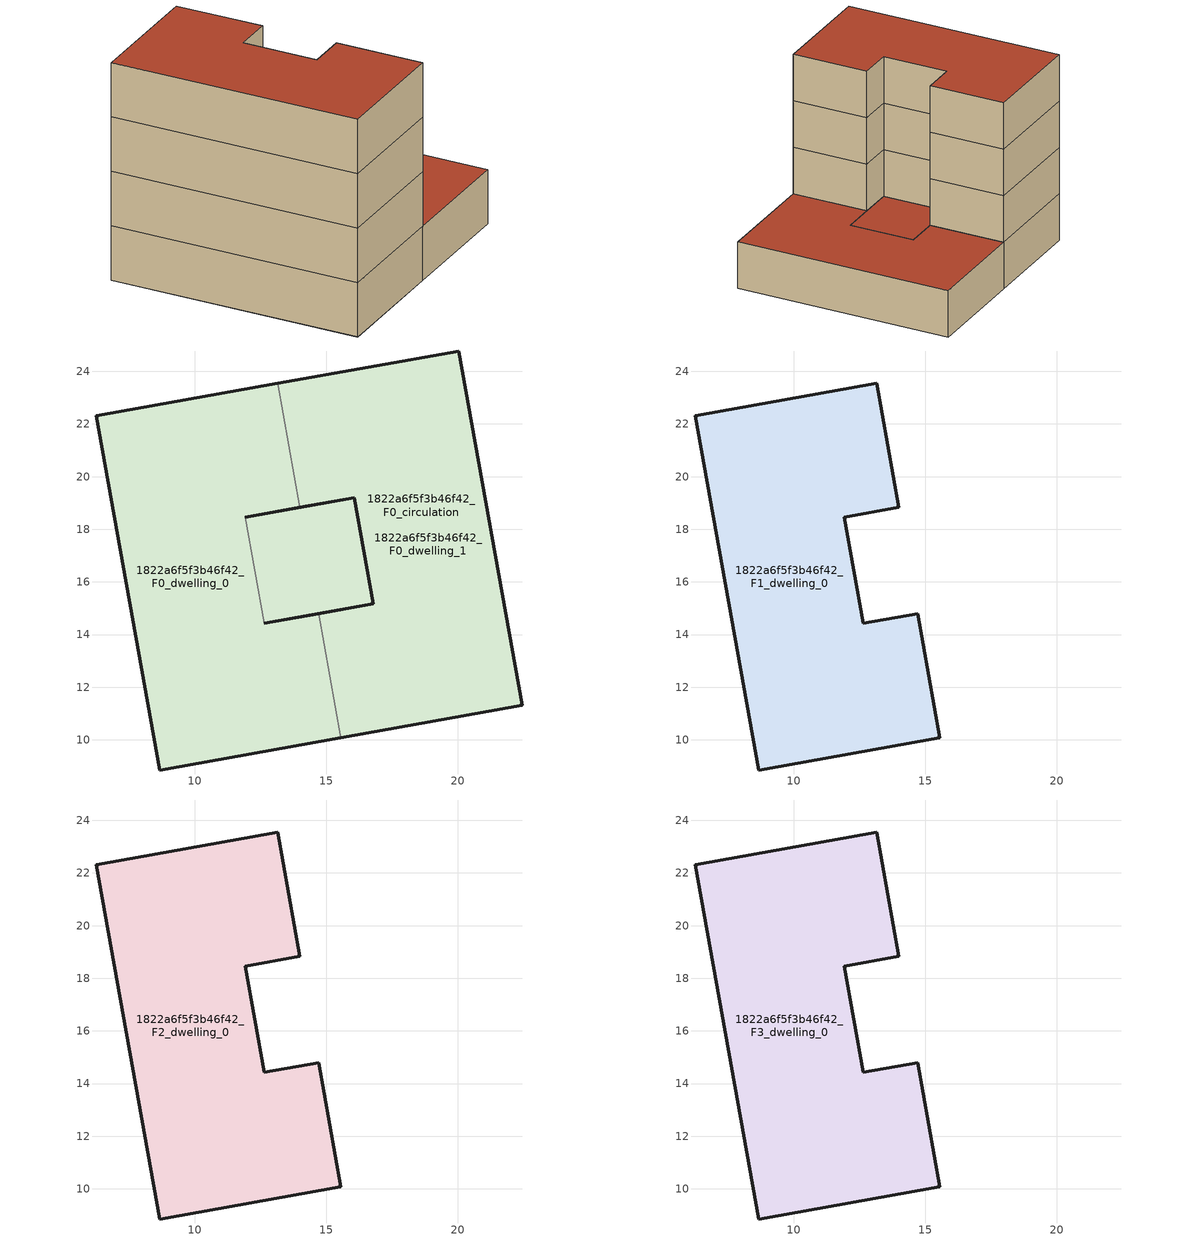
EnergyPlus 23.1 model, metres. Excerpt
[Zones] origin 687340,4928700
1822a6f5f3b46f42_F0_dwelling_0
 floor ground (EU_floor_Construction): 13.14,23.54 13.99,18.83 11.92,18.46 12.64,14.42 14.71,14.79 15.55,10.08 8.66,8.85 6.25,22.31 z0; 16.05,19.2 16.78,15.16 12.64,14.42 11.92,18.46 13.99,18.83 z0
 wall outside (EU_wall_Construction): 13.14,23.54 6.25,22.31 8.66,8.85 15.55,10.08 / 14.71,14.79 12.64,14.42 / 11.92,18.46 13.99,18.83 z0:3
 wall to 1822a6f5f3b46f42_F0_dwelling_1 (EU_wall_Construction): 15.55,10.08 14.71,14.79 / 13.99,18.83 13.14,23.54 z0:3
 wall to 1822a6f5f3b46f42_F0_circulation (EU_wall_Construction): 12.64,14.42 11.92,18.46 z0:3
 roof outside (EU_floor_Construction): 16.78,15.16 16.05,19.2 13.99,18.83 11.92,18.46 12.64,14.42 z3
1822a6f5f3b46f42_F0_dwelling_1
 floor ground (EU_floor_Construction): 16.05,19.2 16.78,15.16 12.64,14.42 11.92,18.46 13.99,18.83 z0; 20.04,24.77 22.44,11.32 15.55,10.08 14.71,14.79 16.78,15.16 16.05,19.2 13.99,18.83 13.14,23.54 z0
 wall outside (EU_wall_Construction): 13.99,18.83 16.05,19.2 16.78,15.16 14.71,14.79 / 15.55,10.08 22.44,11.32 20.04,24.77 13.14,23.54 z0:3
 roof outside (EU_roof_Construction): 22.44,11.32 20.04,24.77 13.14,23.54 13.99,18.83 16.05,19.2 16.78,15.16 14.71,14.79 15.55,10.08 z3; 16.78,15.16 16.05,19.2 13.99,18.83 11.92,18.46 12.64,14.42 z3
1822a6f5f3b46f42_F0_circulation
 floor ground (EU_floor_Construction): 13.14,23.54 13.99,18.83 11.92,18.46 12.64,14.42 14.71,14.79 15.55,10.08 8.66,8.85 6.25,22.31 z0; 16.05,19.2 16.78,15.16 12.64,14.42 11.92,18.46 13.99,18.83 z0; 20.04,24.77 22.44,11.32 15.55,10.08 14.71,14.79 16.78,15.16 16.05,19.2 13.99,18.83 13.14,23.54 z0
 wall outside (EU_wall_Construction): 12.64,14.42 16.78,15.16 16.05,19.2 11.92,18.46 z0:3
 roof outside (EU_roof_Construction): 15.55,10.08 14.71,14.79 12.64,14.42 11.92,18.46 13.99,18.83 13.14,23.54 6.25,22.31 8.66,8.85 z3; 16.78,15.16 16.05,19.2 13.99,18.83 11.92,18.46 12.64,14.42 z3; 22.44,11.32 20.04,24.77 13.14,23.54 13.99,18.83 16.05,19.2 16.78,15.16 14.71,14.79 15.55,10.08 z3
1822a6f5f3b46f42_F1_dwelling_0
 floor to 1822a6f5f3b46f42_F0_dwelling_0 (EU_floor_Construction): 13.14,23.54 13.99,18.83 11.92,18.46 12.64,14.42 14.71,14.79 15.55,10.08 8.66,8.85 6.25,22.31 z3
 wall outside (EU_wall_Construction): 13.14,23.54 6.25,22.31 8.66,8.85 15.55,10.08 14.71,14.79 12.64,14.42 11.92,18.46 13.99,18.83 13.14,23.54 z3:6
1822a6f5f3b46f42_F2_dwelling_0
 floor to 1822a6f5f3b46f42_F1_dwelling_0 (EU_floor_Construction): 13.14,23.54 13.99,18.83 11.92,18.46 12.64,14.42 14.71,14.79 15.55,10.08 8.66,8.85 6.25,22.31 z6
 wall outside (EU_wall_Construction): 13.14,23.54 6.25,22.31 8.66,8.85 15.55,10.08 14.71,14.79 12.64,14.42 11.92,18.46 13.99,18.83 13.14,23.54 z6:9
1822a6f5f3b46f42_F3_dwelling_0
 floor to 1822a6f5f3b46f42_F2_dwelling_0 (EU_floor_Construction): 13.14,23.54 13.99,18.83 11.92,18.46 12.64,14.42 14.71,14.79 15.55,10.08 8.66,8.85 6.25,22.31 z9
 wall outside (EU_wall_Construction): 13.14,23.54 6.25,22.31 8.66,8.85 15.55,10.08 14.71,14.79 12.64,14.42 11.92,18.46 13.99,18.83 13.14,23.54 z9:12
 roof outside (EU_roof_Construction): 15.55,10.08 14.71,14.79 12.64,14.42 11.92,18.46 13.99,18.83 13.14,23.54 6.25,22.31 8.66,8.85 z12
[Building]
EU S2 Campaign: North Axis=0; Terrain=City; Solar Distribution=FullExterior
[Site:Location]
Bologna: Latitude=44.5; Longitude=11.25; Time Zone=1; Elevation=37
[SizingPeriod:WeatherFileDays]
AnnualSizingPeriod: Begin Month=1; Begin Day of Month=1; End Month=12; End Day of Month=31; Day of Week for Start Day=Monday; Use Weather File Daylight Saving Period=No; Use Weather File Rain and Snow Indicators=No
[MATERIAL]
EU_InternalMass_Material: Roughness=MediumRough; Thickness=0.1; Conductivity=1; Density=1800; Specific Heat=900; Thermal Absorptance=0.9; Solar Absorptance=0.7; Visible Absorptance=0.7
[MATERIAL:NOMASS] Roughness=MediumRough; Thermal Absorptance=0.9; Solar Absorptance=0.7; Visible Absorptance=0.7
Name | Thermal Resistance
EU_wall_NoMass | 0.937881
EU_roof_NoMass | 0.548572
EU_floor_NoMass | 0.71348
[CONSTRUCTION]
EU_wall_Construction: EU_wall_NoMass
EU_roof_Construction: EU_roof_NoMass
EU_floor_Construction: EU_floor_NoMass
EU_InternalMass_Construction: EU_InternalMass_Material
[ZONE] Type=1; Multiplier=1; Ceiling Height=autocalculate; Floor Area=autocalculate; Part of Total Floor Area=Yes
Name | Volume
1822a6f5f3b46f42_F0_dwelling_0; 1822a6f5f3b46f42_F0_dwelling_1 | 312.981
1822a6f5f3b46f42_F1_dwelling_0 | 261.297
1822a6f5f3b46f42_F2_dwelling_0; 1822a6f5f3b46f42_F3_dwelling_0 | 261.296
1822a6f5f3b46f42_F0_circulation | 574.278
[INTERNALMASS] Construction=EU_InternalMass_Construction
Name | Zone or ZoneList | Surface Area
1822a6f5f3b46f42_F0_dwelling_0_EU_InternalMass | 1822a6f5f3b46f42_F0_dwelling_0 | 87.0987
1822a6f5f3b46f42_F0_dwelling_1_EU_InternalMass | 1822a6f5f3b46f42_F0_dwelling_1 | 87.0987
1822a6f5f3b46f42_F1_dwelling_0_EU_InternalMass | 1822a6f5f3b46f42_F1_dwelling_0 | 191.426
1822a6f5f3b46f42_F2_dwelling_0_EU_InternalMass | 1822a6f5f3b46f42_F2_dwelling_0 | 191.426
1822a6f5f3b46f42_F3_dwelling_0_EU_InternalMass | 1822a6f5f3b46f42_F3_dwelling_0 | 191.426
[OTHEREQUIPMENT] Fuel Type=Electricity; Design Level Calculation Method=Watts/Area; Power per Zone Floor Area=1; Fraction Latent=0; Fraction Radiant=0; Fraction Lost=0; Carbon Dioxide Generation Rate=0; EndUse Subcategory=EU_Step8_InternalGains
Name | Zone or ZoneList or Space or SpaceList | Schedule
EU_Step8_InternalGain_1822a6f5f3b46f42_F0_dwelling_0_f000 | 1822a6f5f3b46f42_F0_dwelling_0 | EU_Step8_GainSchedule_1822a6f5f3b46f42_F0_dwelling_0_f000
EU_Step8_InternalGain_1822a6f5f3b46f42_F0_dwelling_1_f000 | 1822a6f5f3b46f42_F0_dwelling_1 | EU_Step8_GainSchedule_1822a6f5f3b46f42_F0_dwelling_1_f000
EU_Step8_InternalGain_1822a6f5f3b46f42_F1_dwelling_0_f000 | 1822a6f5f3b46f42_F1_dwelling_0 | EU_Step8_GainSchedule_1822a6f5f3b46f42_F1_dwelling_0_f000
EU_Step8_InternalGain_1822a6f5f3b46f42_F2_dwelling_0_f000 | 1822a6f5f3b46f42_F2_dwelling_0 | EU_Step8_GainSchedule_1822a6f5f3b46f42_F2_dwelling_0_f000
EU_Step8_InternalGain_1822a6f5f3b46f42_F3_dwelling_0_f000 | 1822a6f5f3b46f42_F3_dwelling_0 | EU_Step8_GainSchedule_1822a6f5f3b46f42_F3_dwelling_0_f000
[ZONEINFILTRATION:DESIGNFLOWRATE]
EU_Circulation_Infiltration_1822a6f5f3b46f42_F0_circulation: Zone or ZoneList or Space or SpaceList=1822a6f5f3b46f42_F0_circulation; Schedule=EU_AlwaysOn; Design Flow Rate Calculation Method=Flow/Area; Flow Rate per Floor Area=0.0005; Constant Term Coefficient=1; Temperature Term Coefficient=0; Velocity Term Coefficient=0; Velocity Squared Term Coefficient=0
[ZONEVENTILATION:DESIGNFLOWRATE] Schedule=EU_AlwaysOn; Design Flow Rate Calculation Method=AirChanges/Hour; Air Changes per Hour=0.687892; Ventilation Type=Natural; Fan Pressure Rise=0; Fan Total Efficiency=1; Constant Term Coefficient=1; Temperature Term Coefficient=0; Velocity Term Coefficient=0; Velocity Squared Term Coefficient=0; Minimum Indoor Temperature=-100; Maximum Indoor Temperature=100; Delta Temperature=-100; Minimum Outdoor Temperature=-100; Maximum Outdoor Temperature=100; Maximum Wind Speed=40
Name | Zone or ZoneList or Space or SpaceList
EU_ConstantAir_1822a6f5f3b46f42_F0_dwelling_0 | 1822a6f5f3b46f42_F0_dwelling_0
EU_ConstantAir_1822a6f5f3b46f42_F0_dwelling_1 | 1822a6f5f3b46f42_F0_dwelling_1
EU_ConstantAir_1822a6f5f3b46f42_F1_dwelling_0 | 1822a6f5f3b46f42_F1_dwelling_0
EU_ConstantAir_1822a6f5f3b46f42_F2_dwelling_0 | 1822a6f5f3b46f42_F2_dwelling_0
EU_ConstantAir_1822a6f5f3b46f42_F3_dwelling_0 | 1822a6f5f3b46f42_F3_dwelling_0
[HVACTEMPLATE:THERMOSTAT] Constant Heating Setpoint=20; Constant Cooling Setpoint=50
EU_HeatOnly_1822a6f5f3b46f42_F0_dwelling_0; EU_HeatOnly_1822a6f5f3b46f42_F0_dwelling_1; EU_HeatOnly_1822a6f5f3b46f42_F1_dwelling_0; EU_HeatOnly_1822a6f5f3b46f42_F2_dwelling_0; EU_HeatOnly_1822a6f5f3b46f42_F3_dwelling_0
[HVACTEMPLATE:ZONE:IDEALLOADSAIRSYSTEM] System Availability Schedule=EU_AlwaysOn; Maximum Heating Supply Air Temperature=50; Minimum Cooling Supply Air Temperature=13; Maximum Heating Supply Air Humidity Ratio=0.0156; Minimum Cooling Supply Air Humidity Ratio=0.0077; Heating Limit=NoLimit; Cooling Limit=NoLimit; Heating Availability Schedule=EU_AlwaysOn; Cooling Availability Schedule=EU_CoolingOff; Dehumidification Control Type=ConstantSensibleHeatRatio; Cooling Sensible Heat Ratio=0.7; Dehumidification Setpoint=60; Humidification Control Type=None; Humidification Setpoint=30; Outdoor Air Method=None; Outdoor Air Flow Rate per Person=0.00944; Outdoor Air Flow Rate per Zone Floor Area=0; Outdoor Air Flow Rate per Zone=0; Demand Controlled Ventilation Type=None; Outdoor Air Economizer Type=NoEconomizer; Heat Recovery Type=None; Sensible Heat Recovery Effectiveness=0.7; Latent Heat Recovery Effectiveness=0.65
Name | Template Thermostat
1822a6f5f3b46f42_F0_dwelling_0 | EU_HeatOnly_1822a6f5f3b46f42_F0_dwelling_0
1822a6f5f3b46f42_F0_dwelling_1 | EU_HeatOnly_1822a6f5f3b46f42_F0_dwelling_1
1822a6f5f3b46f42_F1_dwelling_0 | EU_HeatOnly_1822a6f5f3b46f42_F1_dwelling_0
1822a6f5f3b46f42_F2_dwelling_0 | EU_HeatOnly_1822a6f5f3b46f42_F2_dwelling_0
1822a6f5f3b46f42_F3_dwelling_0 | EU_HeatOnly_1822a6f5f3b46f42_F3_dwelling_0
[SIZING:ZONE] Zone Cooling Design Supply Air Temperature Input Method=SupplyAirTemperature; Zone Cooling Design Supply Air Temperature=13; Zone Heating Design Supply Air Temperature Input Method=SupplyAirTemperature; Zone Heating Design Supply Air Temperature=50; Zone Cooling Design Supply Air Humidity Ratio=0.008; Zone Heating Design Supply Air Humidity Ratio=0.008; Cooling Design Air Flow Method=DesignDay; Cooling Design Air Flow Rate=0; Cooling Minimum Air Flow per Zone Floor Area=0.000762; Cooling Minimum Air Flow=0; Cooling Minimum Air Flow Fraction=0.2; Heating Design Air Flow Method=DesignDay; Heating Design Air Flow Rate=0; Heating Maximum Air Flow per Zone Floor Area=0.002032; Heating Maximum Air Flow=0.141576; Heating Maximum Air Flow Fraction=0.3; Account for Dedicated Outdoor Air System=No; Dedicated Outdoor Air System Control Strategy=NeutralSupplyAir; Dedicated Outdoor Air Low Setpoint Temperature for Design=autosize; Dedicated Outdoor Air High Setpoint Temperature for Design=autosize; Zone Load Sizing Method=Sensible Load Only No Latent Load; Zone Latent Cooling Design Supply Air Humidity Ratio Input Method=HumidityRatioDifference; Zone Cooling Design Supply Air Humidity Ratio Difference=0.005; Zone Latent Heating Design Supply Air Humidity Ratio Input Method=HumidityRatioDifference; Zone Humidification Design Supply Air Humidity Ratio Difference=0.005
1822a6f5f3b46f42_F0_dwelling_0; 1822a6f5f3b46f42_F0_dwelling_1; 1822a6f5f3b46f42_F1_dwelling_0; 1822a6f5f3b46f42_F2_dwelling_0; 1822a6f5f3b46f42_F3_dwelling_0
[SCHEDULE:CONSTANT]
Name | Hourly Value
EU_AlwaysOn | 1
EU_CoolingOff | 0
[SCHEDULE:FILE] Column Number=1; Rows to Skip at Top=0; Number of Hours of Data=8760; Column Separator=Comma; Interpolate to Timestep=No; Minutes per Item=60; Adjust Schedule for Daylight Savings=Yes
Name | File
EU_Step8_GainSchedule_1822a6f5f3b46f42_F0_dwelling_0_f000 | ../../schedules/1822a6f5f3b46f42/1822a6f5f3b46f42_F0_dwelling_0_f000_gain.csv
EU_Step8_GainSchedule_1822a6f5f3b46f42_F0_dwelling_1_f000 | ../../schedules/1822a6f5f3b46f42/1822a6f5f3b46f42_F0_dwelling_1_f000_gain.csv
EU_Step8_GainSchedule_1822a6f5f3b46f42_F1_dwelling_0_f000 | ../../schedules/1822a6f5f3b46f42/1822a6f5f3b46f42_F1_dwelling_0_f000_gain.csv
EU_Step8_GainSchedule_1822a6f5f3b46f42_F2_dwelling_0_f000 | ../../schedules/1822a6f5f3b46f42/1822a6f5f3b46f42_F2_dwelling_0_f000_gain.csv
EU_Step8_GainSchedule_1822a6f5f3b46f42_F3_dwelling_0_f000 | ../../schedules/1822a6f5f3b46f42/1822a6f5f3b46f42_F3_dwelling_0_f000_gain.csv
